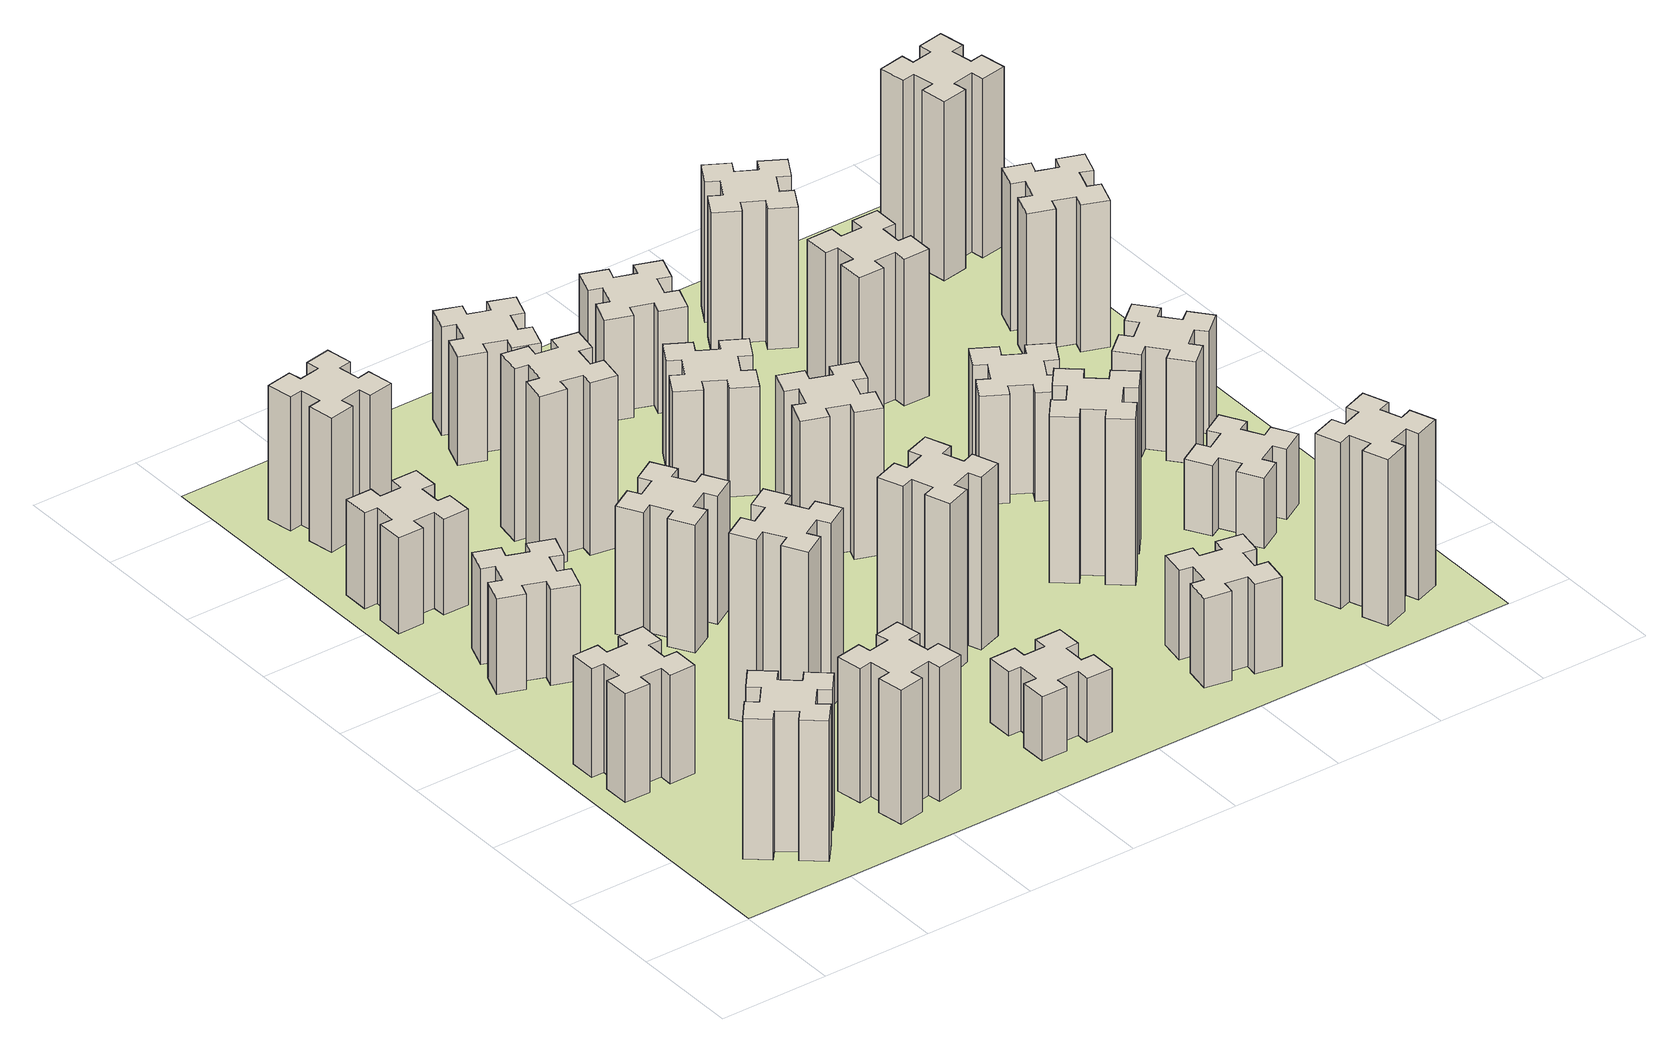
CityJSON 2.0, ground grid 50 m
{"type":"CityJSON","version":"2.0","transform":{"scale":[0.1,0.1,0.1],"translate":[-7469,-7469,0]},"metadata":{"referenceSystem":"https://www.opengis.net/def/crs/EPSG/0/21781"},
"CityObjects":{
"building1":{"type":"Building","attributes":{"class":"1000","function":"1000","usage":"1000","yearOfConstruction":2016,"roofType":"1000","measuredHeight":66,"storeysAboveGround":30,"storeysBelowGround":0},"geometry":[{"type":"Solid","lod":"1","boundaries":[[[[0,1,2,3,4,5,6,7,8,9,10,11,12,13,14,15,16,17,18,19]],[[17,16,20,21]],[[16,15,22,20]],[[15,14,23,22]],[[14,13,24,23]],[[13,12,25,24]],[[12,11,26,25]],[[11,10,27,26]],[[10,9,28,27]],[[9,8,29,28]],[[8,7,30,29]],[[7,6,31,30]],[[6,5,32,31]],[[5,4,33,32]],[[4,3,34,33]],[[3,2,35,34]],[[2,1,36,35]],[[1,0,37,36]],[[0,19,38,37]],[[19,18,39,38]],[[18,17,21,39]],[[24,25,26,27,28,29,30,31,32,33,34,35,36,37,38,39,21,20,22,23]]]]}]},
"building2":{"type":"Building","attributes":{"class":"1000","function":"1000","usage":"1000","yearOfConstruction":2016,"roofType":"1000","measuredHeight":51,"storeysAboveGround":30,"storeysBelowGround":0},"geometry":[{"type":"Solid","lod":"1","boundaries":[[[[40,41,42,43,44,45,46,47,48,49,50,51,52,53,54,55,56,57,58,59]],[[57,56,60,61]],[[56,55,62,60]],[[55,54,63,62]],[[54,53,64,63]],[[53,52,65,64]],[[52,51,66,65]],[[51,50,67,66]],[[50,49,68,67]],[[49,48,69,68]],[[48,47,70,69]],[[47,46,71,70]],[[46,45,72,71]],[[45,44,73,72]],[[44,43,74,73]],[[43,42,75,74]],[[42,41,76,75]],[[41,40,77,76]],[[40,59,78,77]],[[59,58,79,78]],[[58,57,61,79]],[[64,65,66,67,68,69,70,71,72,73,74,75,76,77,78,79,61,60,62,63]]]]}]},
"building3":{"type":"Building","attributes":{"class":"1000","function":"1000","usage":"1000","yearOfConstruction":2016,"roofType":"1000","measuredHeight":45,"storeysAboveGround":30,"storeysBelowGround":0},"geometry":[{"type":"Solid","lod":"1","boundaries":[[[[80,81,82,83,84,85,86,87,88,89,90,91,92,93,94,95,96,97,98,99]],[[97,96,100,101]],[[96,95,102,100]],[[95,94,103,102]],[[94,93,104,103]],[[93,92,105,104]],[[92,91,106,105]],[[91,90,107,106]],[[90,89,108,107]],[[89,88,109,108]],[[88,87,110,109]],[[87,86,111,110]],[[86,85,112,111]],[[85,84,113,112]],[[84,83,114,113]],[[83,82,115,114]],[[82,81,116,115]],[[81,80,117,116]],[[80,99,118,117]],[[99,98,119,118]],[[98,97,101,119]],[[104,105,106,107,108,109,110,111,112,113,114,115,116,117,118,119,101,100,102,103]]]]}]},
"building4":{"type":"Building","attributes":{"class":"1000","function":"1000","usage":"1000","yearOfConstruction":2016,"roofType":"1000","measuredHeight":45,"storeysAboveGround":30,"storeysBelowGround":0},"geometry":[{"type":"Solid","lod":"1","boundaries":[[[[120,121,122,123,124,125,126,127,128,129,130,131,132,133,134,135,136,137,138,139]],[[137,136,140,141]],[[136,135,142,140]],[[135,134,143,142]],[[134,133,144,143]],[[133,132,145,144]],[[132,131,146,145]],[[131,130,147,146]],[[130,129,148,147]],[[129,128,149,148]],[[128,127,150,149]],[[127,126,151,150]],[[126,125,152,151]],[[125,124,153,152]],[[124,123,154,153]],[[123,122,155,154]],[[122,121,156,155]],[[121,120,157,156]],[[120,139,158,157]],[[139,138,159,158]],[[138,137,141,159]],[[144,145,146,147,148,149,150,151,152,153,154,155,156,157,158,159,141,140,142,143]]]]}]},
"building5":{"type":"Building","attributes":{"class":"1000","function":"1000","usage":"1000","yearOfConstruction":2016,"roofType":"1000","measuredHeight":63,"storeysAboveGround":30,"storeysBelowGround":0},"geometry":[{"type":"Solid","lod":"1","boundaries":[[[[160,161,162,163,164,165,166,167,168,169,170,171,172,173,174,175,176,177,178,179]],[[177,176,180,181]],[[176,175,182,180]],[[175,174,183,182]],[[174,173,184,183]],[[173,172,185,184]],[[172,171,186,185]],[[171,170,187,186]],[[170,169,188,187]],[[169,168,189,188]],[[168,167,190,189]],[[167,166,191,190]],[[166,165,192,191]],[[165,164,193,192]],[[164,163,194,193]],[[163,162,195,194]],[[162,161,196,195]],[[161,160,197,196]],[[160,179,198,197]],[[179,178,199,198]],[[178,177,181,199]],[[184,185,186,187,188,189,190,191,192,193,194,195,196,197,198,199,181,180,182,183]]]]}]},
"building6":{"type":"Building","attributes":{"class":"1000","function":"1000","usage":"1000","yearOfConstruction":2016,"roofType":"1000","measuredHeight":63,"storeysAboveGround":30,"storeysBelowGround":0},"geometry":[{"type":"Solid","lod":"1","boundaries":[[[[200,201,202,203,204,205,206,207,208,209,210,211,212,213,214,215,216,217,218,219]],[[217,216,220,221]],[[216,215,222,220]],[[215,214,223,222]],[[214,213,224,223]],[[213,212,225,224]],[[212,211,226,225]],[[211,210,227,226]],[[210,209,228,227]],[[209,208,229,228]],[[208,207,230,229]],[[207,206,231,230]],[[206,205,232,231]],[[205,204,233,232]],[[204,203,234,233]],[[203,202,235,234]],[[202,201,236,235]],[[201,200,237,236]],[[200,219,238,237]],[[219,218,239,238]],[[218,217,221,239]],[[224,225,226,227,228,229,230,231,232,233,234,235,236,237,238,239,221,220,222,223]]]]}]},
"building7":{"type":"Building","attributes":{"class":"1000","function":"1000","usage":"1000","yearOfConstruction":2016,"roofType":"1000","measuredHeight":87,"storeysAboveGround":30,"storeysBelowGround":0},"geometry":[{"type":"Solid","lod":"1","boundaries":[[[[240,241,242,243,244,245,246,247,248,249,250,251,252,253,254,255,256,257,258,259]],[[257,256,260,261]],[[256,255,262,260]],[[255,254,263,262]],[[254,253,264,263]],[[253,252,265,264]],[[252,251,266,265]],[[251,250,267,266]],[[250,249,268,267]],[[249,248,269,268]],[[248,247,270,269]],[[247,246,271,270]],[[246,245,272,271]],[[245,244,273,272]],[[244,243,274,273]],[[243,242,275,274]],[[242,241,276,275]],[[241,240,277,276]],[[240,259,278,277]],[[259,258,279,278]],[[258,257,261,279]],[[264,265,266,267,268,269,270,271,272,273,274,275,276,277,278,279,261,260,262,263]]]]}]},
"building8":{"type":"Building","attributes":{"class":"1000","function":"1000","usage":"1000","yearOfConstruction":2016,"roofType":"1000","measuredHeight":60,"storeysAboveGround":30,"storeysBelowGround":0},"geometry":[{"type":"Solid","lod":"1","boundaries":[[[[280,281,282,283,284,285,286,287,288,289,290,291,292,293,294,295,296,297,298,299]],[[297,296,300,301]],[[296,295,302,300]],[[295,294,303,302]],[[294,293,304,303]],[[293,292,305,304]],[[292,291,306,305]],[[291,290,307,306]],[[290,289,308,307]],[[289,288,309,308]],[[288,287,310,309]],[[287,286,311,310]],[[286,285,312,311]],[[285,284,313,312]],[[284,283,314,313]],[[283,282,315,314]],[[282,281,316,315]],[[281,280,317,316]],[[280,299,318,317]],[[299,298,319,318]],[[298,297,301,319]],[[304,305,306,307,308,309,310,311,312,313,314,315,316,317,318,319,301,300,302,303]]]]}]},
"building9":{"type":"Building","attributes":{"class":"1000","function":"1000","usage":"1000","yearOfConstruction":2016,"roofType":"1000","measuredHeight":81,"storeysAboveGround":30,"storeysBelowGround":0},"geometry":[{"type":"Solid","lod":"1","boundaries":[[[[320,321,322,323,324,325,326,327,328,329,330,331,332,333,334,335,336,337,338,339]],[[337,336,340,341]],[[336,335,342,340]],[[335,334,343,342]],[[334,333,344,343]],[[333,332,345,344]],[[332,331,346,345]],[[331,330,347,346]],[[330,329,348,347]],[[329,328,349,348]],[[328,327,350,349]],[[327,326,351,350]],[[326,325,352,351]],[[325,324,353,352]],[[324,323,354,353]],[[323,322,355,354]],[[322,321,356,355]],[[321,320,357,356]],[[320,339,358,357]],[[339,338,359,358]],[[338,337,341,359]],[[344,345,346,347,348,349,350,351,352,353,354,355,356,357,358,359,341,340,342,343]]]]}]},
"building10":{"type":"Building","attributes":{"class":"1000","function":"1000","usage":"1000","yearOfConstruction":2016,"roofType":"1000","measuredHeight":30,"storeysAboveGround":30,"storeysBelowGround":0},"geometry":[{"type":"Solid","lod":"1","boundaries":[[[[360,361,362,363,364,365,366,367,368,369,370,371,372,373,374,375,376,377,378,379]],[[377,376,380,381]],[[376,375,382,380]],[[375,374,383,382]],[[374,373,384,383]],[[373,372,385,384]],[[372,371,386,385]],[[371,370,387,386]],[[370,369,388,387]],[[369,368,389,388]],[[368,367,390,389]],[[367,366,391,390]],[[366,365,392,391]],[[365,364,393,392]],[[364,363,394,393]],[[363,362,395,394]],[[362,361,396,395]],[[361,360,397,396]],[[360,379,398,397]],[[379,378,399,398]],[[378,377,381,399]],[[384,385,386,387,388,389,390,391,392,393,394,395,396,397,398,399,381,380,382,383]]]]}]},
"building11":{"type":"Building","attributes":{"class":"1000","function":"1000","usage":"1000","yearOfConstruction":2016,"roofType":"1000","measuredHeight":81,"storeysAboveGround":30,"storeysBelowGround":0},"geometry":[{"type":"Solid","lod":"1","boundaries":[[[[400,401,402,403,404,405,406,407,408,409,410,411,412,413,414,415,416,417,418,419]],[[417,416,420,421]],[[416,415,422,420]],[[415,414,423,422]],[[414,413,424,423]],[[413,412,425,424]],[[412,411,426,425]],[[411,410,427,426]],[[410,409,428,427]],[[409,408,429,428]],[[408,407,430,429]],[[407,406,431,430]],[[406,405,432,431]],[[405,404,433,432]],[[404,403,434,433]],[[403,402,435,434]],[[402,401,436,435]],[[401,400,437,436]],[[400,419,438,437]],[[419,418,439,438]],[[418,417,421,439]],[[424,425,426,427,428,429,430,431,432,433,434,435,436,437,438,439,421,420,422,423]]]]}]},
"building12":{"type":"Building","attributes":{"class":"1000","function":"1000","usage":"1000","yearOfConstruction":2016,"roofType":"1000","measuredHeight":51,"storeysAboveGround":30,"storeysBelowGround":0},"geometry":[{"type":"Solid","lod":"1","boundaries":[[[[440,441,442,443,444,445,446,447,448,449,450,451,452,453,454,455,456,457,458,459]],[[457,456,460,461]],[[456,455,462,460]],[[455,454,463,462]],[[454,453,464,463]],[[453,452,465,464]],[[452,451,466,465]],[[451,450,467,466]],[[450,449,468,467]],[[449,448,469,468]],[[448,447,470,469]],[[447,446,471,470]],[[446,445,472,471]],[[445,444,473,472]],[[444,443,474,473]],[[443,442,475,474]],[[442,441,476,475]],[[441,440,477,476]],[[440,459,478,477]],[[459,458,479,478]],[[458,457,461,479]],[[464,465,466,467,468,469,470,471,472,473,474,475,476,477,478,479,461,460,462,463]]]]}]},
"building13":{"type":"Building","attributes":{"class":"1000","function":"1000","usage":"1000","yearOfConstruction":2016,"roofType":"1000","measuredHeight":69,"storeysAboveGround":30,"storeysBelowGround":0},"geometry":[{"type":"Solid","lod":"1","boundaries":[[[[480,481,482,483,484,485,486,487,488,489,490,491,492,493,494,495,496,497,498,499]],[[497,496,500,501]],[[496,495,502,500]],[[495,494,503,502]],[[494,493,504,503]],[[493,492,505,504]],[[492,491,506,505]],[[491,490,507,506]],[[490,489,508,507]],[[489,488,509,508]],[[488,487,510,509]],[[487,486,511,510]],[[486,485,512,511]],[[485,484,513,512]],[[484,483,514,513]],[[483,482,515,514]],[[482,481,516,515]],[[481,480,517,516]],[[480,499,518,517]],[[499,498,519,518]],[[498,497,501,519]],[[504,505,506,507,508,509,510,511,512,513,514,515,516,517,518,519,501,500,502,503]]]]}]},
"building14":{"type":"Building","attributes":{"class":"1000","function":"1000","usage":"1000","yearOfConstruction":2016,"roofType":"1000","measuredHeight":51,"storeysAboveGround":30,"storeysBelowGround":0},"geometry":[{"type":"Solid","lod":"1","boundaries":[[[[520,521,522,523,524,525,526,527,528,529,530,531,532,533,534,535,536,537,538,539]],[[537,536,540,541]],[[536,535,542,540]],[[535,534,543,542]],[[534,533,544,543]],[[533,532,545,544]],[[532,531,546,545]],[[531,530,547,546]],[[530,529,548,547]],[[529,528,549,548]],[[528,527,550,549]],[[527,526,551,550]],[[526,525,552,551]],[[525,524,553,552]],[[524,523,554,553]],[[523,522,555,554]],[[522,521,556,555]],[[521,520,557,556]],[[520,539,558,557]],[[539,538,559,558]],[[538,537,541,559]],[[544,545,546,547,548,549,550,551,552,553,554,555,556,557,558,559,541,540,542,543]]]]}]},
"building15":{"type":"Building","attributes":{"class":"1000","function":"1000","usage":"1000","yearOfConstruction":2016,"roofType":"1000","measuredHeight":42,"storeysAboveGround":30,"storeysBelowGround":0},"geometry":[{"type":"Solid","lod":"1","boundaries":[[[[560,561,562,563,564,565,566,567,568,569,570,571,572,573,574,575,576,577,578,579]],[[577,576,580,581]],[[576,575,582,580]],[[575,574,583,582]],[[574,573,584,583]],[[573,572,585,584]],[[572,571,586,585]],[[571,570,587,586]],[[570,569,588,587]],[[569,568,589,588]],[[568,567,590,589]],[[567,566,591,590]],[[566,565,592,591]],[[565,564,593,592]],[[564,563,594,593]],[[563,562,595,594]],[[562,561,596,595]],[[561,560,597,596]],[[560,579,598,597]],[[579,578,599,598]],[[578,577,581,599]],[[584,585,586,587,588,589,590,591,592,593,594,595,596,597,598,599,581,580,582,583]]]]}]},
"building16":{"type":"Building","attributes":{"class":"1000","function":"1000","usage":"1000","yearOfConstruction":2016,"roofType":"1000","measuredHeight":48,"storeysAboveGround":30,"storeysBelowGround":0},"geometry":[{"type":"Solid","lod":"1","boundaries":[[[[600,601,602,603,604,605,606,607,608,609,610,611,612,613,614,615,616,617,618,619]],[[617,616,620,621]],[[616,615,622,620]],[[615,614,623,622]],[[614,613,624,623]],[[613,612,625,624]],[[612,611,626,625]],[[611,610,627,626]],[[610,609,628,627]],[[609,608,629,628]],[[608,607,630,629]],[[607,606,631,630]],[[606,605,632,631]],[[605,604,633,632]],[[604,603,634,633]],[[603,602,635,634]],[[602,601,636,635]],[[601,600,637,636]],[[600,619,638,637]],[[619,618,639,638]],[[618,617,621,639]],[[624,625,626,627,628,629,630,631,632,633,634,635,636,637,638,639,621,620,622,623]]]]}]},
"building17":{"type":"Building","attributes":{"class":"1000","function":"1000","usage":"1000","yearOfConstruction":2016,"roofType":"1000","measuredHeight":78,"storeysAboveGround":30,"storeysBelowGround":0},"geometry":[{"type":"Solid","lod":"1","boundaries":[[[[640,641,642,643,644,645,646,647,648,649,650,651,652,653,654,655,656,657,658,659]],[[657,656,660,661]],[[656,655,662,660]],[[655,654,663,662]],[[654,653,664,663]],[[653,652,665,664]],[[652,651,666,665]],[[651,650,667,666]],[[650,649,668,667]],[[649,648,669,668]],[[648,647,670,669]],[[647,646,671,670]],[[646,645,672,671]],[[645,644,673,672]],[[644,643,674,673]],[[643,642,675,674]],[[642,641,676,675]],[[641,640,677,676]],[[640,659,678,677]],[[659,658,679,678]],[[658,657,661,679]],[[664,665,666,667,668,669,670,671,672,673,674,675,676,677,678,679,661,660,662,663]]]]}]},
"building18":{"type":"Building","attributes":{"class":"1000","function":"1000","usage":"1000","yearOfConstruction":2016,"roofType":"1000","measuredHeight":51,"storeysAboveGround":30,"storeysBelowGround":0},"geometry":[{"type":"Solid","lod":"1","boundaries":[[[[680,681,682,683,684,685,686,687,688,689,690,691,692,693,694,695,696,697,698,699]],[[697,696,700,701]],[[696,695,702,700]],[[695,694,703,702]],[[694,693,704,703]],[[693,692,705,704]],[[692,691,706,705]],[[691,690,707,706]],[[690,689,708,707]],[[689,688,709,708]],[[688,687,710,709]],[[687,686,711,710]],[[686,685,712,711]],[[685,684,713,712]],[[684,683,714,713]],[[683,682,715,714]],[[682,681,716,715]],[[681,680,717,716]],[[680,699,718,717]],[[699,698,719,718]],[[698,697,701,719]],[[704,705,706,707,708,709,710,711,712,713,714,715,716,717,718,719,701,700,702,703]]]]}]},
"building19":{"type":"Building","attributes":{"class":"1000","function":"1000","usage":"1000","yearOfConstruction":2016,"roofType":"1000","measuredHeight":69,"storeysAboveGround":30,"storeysBelowGround":0},"geometry":[{"type":"Solid","lod":"1","boundaries":[[[[720,721,722,723,724,725,726,727,728,729,730,731,732,733,734,735,736,737,738,739]],[[737,736,740,741]],[[736,735,742,740]],[[735,734,743,742]],[[734,733,744,743]],[[733,732,745,744]],[[732,731,746,745]],[[731,730,747,746]],[[730,729,748,747]],[[729,728,749,748]],[[728,727,750,749]],[[727,726,751,750]],[[726,725,752,751]],[[725,724,753,752]],[[724,723,754,753]],[[723,722,755,754]],[[722,721,756,755]],[[721,720,757,756]],[[720,739,758,757]],[[739,738,759,758]],[[738,737,741,759]],[[744,745,746,747,748,749,750,751,752,753,754,755,756,757,758,759,741,740,742,743]]]]}]},
"building20":{"type":"Building","attributes":{"class":"1000","function":"1000","usage":"1000","yearOfConstruction":2016,"roofType":"1000","measuredHeight":78,"storeysAboveGround":30,"storeysBelowGround":0},"geometry":[{"type":"Solid","lod":"1","boundaries":[[[[760,761,762,763,764,765,766,767,768,769,770,771,772,773,774,775,776,777,778,779]],[[777,776,780,781]],[[776,775,782,780]],[[775,774,783,782]],[[774,773,784,783]],[[773,772,785,784]],[[772,771,786,785]],[[771,770,787,786]],[[770,769,788,787]],[[769,768,789,788]],[[768,767,790,789]],[[767,766,791,790]],[[766,765,792,791]],[[765,764,793,792]],[[764,763,794,793]],[[763,762,795,794]],[[762,761,796,795]],[[761,760,797,796]],[[760,779,798,797]],[[779,778,799,798]],[[778,777,781,799]],[[784,785,786,787,788,789,790,791,792,793,794,795,796,797,798,799,781,780,782,783]]]]}]},
"building21":{"type":"Building","attributes":{"class":"1000","function":"1000","usage":"1000","yearOfConstruction":2016,"roofType":"1000","measuredHeight":66,"storeysAboveGround":30,"storeysBelowGround":0},"geometry":[{"type":"Solid","lod":"1","boundaries":[[[[800,801,802,803,804,805,806,807,808,809,810,811,812,813,814,815,816,817,818,819]],[[817,816,820,821]],[[816,815,822,820]],[[815,814,823,822]],[[814,813,824,823]],[[813,812,825,824]],[[812,811,826,825]],[[811,810,827,826]],[[810,809,828,827]],[[809,808,829,828]],[[808,807,830,829]],[[807,806,831,830]],[[806,805,832,831]],[[805,804,833,832]],[[804,803,834,833]],[[803,802,835,834]],[[802,801,836,835]],[[801,800,837,836]],[[800,819,838,837]],[[819,818,839,838]],[[818,817,821,839]],[[824,825,826,827,828,829,830,831,832,833,834,835,836,837,838,839,821,820,822,823]]]]}]},
"building22":{"type":"Building","attributes":{"class":"1000","function":"1000","usage":"1000","yearOfConstruction":2016,"roofType":"1000","measuredHeight":33,"storeysAboveGround":30,"storeysBelowGround":0},"geometry":[{"type":"Solid","lod":"1","boundaries":[[[[840,841,842,843,844,845,846,847,848,849,850,851,852,853,854,855,856,857,858,859]],[[857,856,860,861]],[[856,855,862,860]],[[855,854,863,862]],[[854,853,864,863]],[[853,852,865,864]],[[852,851,866,865]],[[851,850,867,866]],[[850,849,868,867]],[[849,848,869,868]],[[848,847,870,869]],[[847,846,871,870]],[[846,845,872,871]],[[845,844,873,872]],[[844,843,874,873]],[[843,842,875,874]],[[842,841,876,875]],[[841,840,877,876]],[[840,859,878,877]],[[859,858,879,878]],[[858,857,861,879]],[[864,865,866,867,868,869,870,871,872,873,874,875,876,877,878,879,861,860,862,863]]]]}]},
"building23":{"type":"Building","attributes":{"class":"1000","function":"1000","usage":"1000","yearOfConstruction":2016,"roofType":"1000","measuredHeight":48,"storeysAboveGround":30,"storeysBelowGround":0},"geometry":[{"type":"Solid","lod":"1","boundaries":[[[[880,881,882,883,884,885,886,887,888,889,890,891,892,893,894,895,896,897,898,899]],[[897,896,900,901]],[[896,895,902,900]],[[895,894,903,902]],[[894,893,904,903]],[[893,892,905,904]],[[892,891,906,905]],[[891,890,907,906]],[[890,889,908,907]],[[889,888,909,908]],[[888,887,910,909]],[[887,886,911,910]],[[886,885,912,911]],[[885,884,913,912]],[[884,883,914,913]],[[883,882,915,914]],[[882,881,916,915]],[[881,880,917,916]],[[880,899,918,917]],[[899,898,919,918]],[[898,897,901,919]],[[904,905,906,907,908,909,910,911,912,913,914,915,916,917,918,919,901,900,902,903]]]]}]},
"building24":{"type":"Building","attributes":{"class":"1000","function":"1000","usage":"1000","yearOfConstruction":2016,"roofType":"1000","measuredHeight":69,"storeysAboveGround":30,"storeysBelowGround":0},"geometry":[{"type":"Solid","lod":"1","boundaries":[[[[920,921,922,923,924,925,926,927,928,929,930,931,932,933,934,935,936,937,938,939]],[[937,936,940,941]],[[936,935,942,940]],[[935,934,943,942]],[[934,933,944,943]],[[933,932,945,944]],[[932,931,946,945]],[[931,930,947,946]],[[930,929,948,947]],[[929,928,949,948]],[[928,927,950,949]],[[927,926,951,950]],[[926,925,952,951]],[[925,924,953,952]],[[924,923,954,953]],[[923,922,955,954]],[[922,921,956,955]],[[921,920,957,956]],[[920,939,958,957]],[[939,938,959,958]],[[938,937,941,959]],[[944,945,946,947,948,949,950,951,952,953,954,955,956,957,958,959,941,940,942,943]]]]}]},
"building25":{"type":"Building","attributes":{"class":"1000","function":"1000","usage":"1000","yearOfConstruction":2016,"roofType":"1000","measuredHeight":84,"storeysAboveGround":30,"storeysBelowGround":0},"geometry":[{"type":"Solid","lod":"1","boundaries":[[[[960,961,962,963,964,965,966,967,968,969,970,971,972,973,974,975,976,977,978,979]],[[977,976,980,981]],[[976,975,982,980]],[[975,974,983,982]],[[974,973,984,983]],[[973,972,985,984]],[[972,971,986,985]],[[971,970,987,986]],[[970,969,988,987]],[[969,968,989,988]],[[968,967,990,989]],[[967,966,991,990]],[[966,965,992,991]],[[965,964,993,992]],[[964,963,994,993]],[[963,962,995,994]],[[962,961,996,995]],[[961,960,997,996]],[[960,979,998,997]],[[979,978,999,998]],[[978,977,981,999]],[[984,985,986,987,988,989,990,991,992,993,994,995,996,997,998,999,981,980,982,983]]]]}]},
"landuse1":{"type":"LandUse","attributes":{"name":"plot1","function":"1010"},"geometry":[{"type":"MultiSurface","lod":"1","boundaries":[[[1000,1001,1002,1003]]]}]}
},
"vertices":[
[366,323,0],[443,259,0],[404,213,0],[496,136,0],[573,228,0],[527,266,0],[592,343,0],[638,304,0],[715,396,0],[623,473,0],[584,427,0],[508,492,0],[546,538,0],[454,615,0],[377,523,0],[423,484,0],[359,408,0],[313,446,0],[236,354,0],[328,277,0],[359,408,660],[313,446,660],[423,484,660],[377,523,660],[454,615,660],[546,538,660],[508,492,660],[584,427,660],[623,473,660],[715,396,660],[638,304,660],[592,343,660],[527,266,660],[573,228,660],[496,136,660],[404,213,660],[443,259,660],[366,323,660],[328,277,660],[236,354,660],
[385,1065,0],[385,1165,0],[445,1165,0],[445,1285,0],[325,1285,0],[325,1225,0],[225,1225,0],[225,1285,0],[105,1285,0],[105,1165,0],[165,1165,0],[165,1065,0],[105,1065,0],[105,945,0],[225,945,0],[225,1005,0],[325,1005,0],[325,945,0],[445,945,0],[445,1065,0],[325,1005,510],[325,945,510],[225,1005,510],[225,945,510],[105,945,510],[105,1065,510],[165,1065,510],[165,1165,510],[105,1165,510],[105,1285,510],[225,1285,510],[225,1225,510],[325,1225,510],[325,1285,510],[445,1285,510],[445,1165,510],[385,1165,510],[385,1065,510],[445,1065,510],[445,945,510],
[291,1869,0],[385,1835,0],[364,1779,0],[477,1737,0],[518,1850,0],[462,1871,0],[496,1965,0],[552,1944,0],[593,2057,0],[480,2098,0],[460,2042,0],[366,2076,0],[387,2132,0],[274,2173,0],[233,2060,0],[289,2040,0],[255,1946,0],[199,1967,0],[157,1854,0],[270,1813,0],[255,1946,450],[199,1967,450],[289,2040,450],[233,2060,450],[274,2173,450],[387,2132,450],[366,2076,450],[460,2042,450],[480,2098,450],[593,2057,450],[552,1944,450],[496,1965,450],[462,1871,450],[518,1850,450],[477,1737,450],[364,1779,450],[385,1835,450],[291,1869,450],[270,1813,450],[157,1854,450],
[165,2645,0],[165,2545,0],[105,2545,0],[105,2425,0],[225,2425,0],[225,2485,0],[325,2485,0],[325,2425,0],[445,2425,0],[445,2545,0],[385,2545,0],[385,2645,0],[445,2645,0],[445,2765,0],[325,2765,0],[325,2705,0],[225,2705,0],[225,2765,0],[105,2765,0],[105,2645,0],[225,2705,450],[225,2765,450],[325,2705,450],[325,2765,450],[445,2765,450],[445,2645,450],[385,2645,450],[385,2545,450],[445,2545,450],[445,2425,450],[325,2425,450],[325,2485,450],[225,2485,450],[225,2425,450],[105,2425,450],[105,2545,450],[165,2545,450],[165,2645,450],[105,2645,450],[105,2765,450],
[985,258,0],[1084,276,0],[1094,217,0],[1212,237,0],[1191,356,0],[1132,345,0],[1115,444,0],[1174,454,0],[1153,572,0],[1035,551,0],[1045,492,0],[947,475,0],[937,534,0],[818,513,0],[839,395,0],[898,405,0],[916,307,0],[857,297,0],[877,178,0],[996,199,0],[916,307,630],[857,297,630],[898,405,630],[839,395,630],[818,513,630],[937,534,630],[947,475,630],[1045,492,630],[1035,551,630],[1153,572,630],[1174,454,630],[1115,444,630],[1132,345,630],[1191,356,630],[1212,237,630],[1094,217,630],[1084,276,630],[985,258,630],[996,199,630],[877,178,630],
[492,3205,0],[475,3304,0],[534,3314,0],[513,3432,0],[395,3411,0],[405,3352,0],[307,3335,0],[297,3394,0],[178,3373,0],[199,3255,0],[258,3265,0],[276,3167,0],[217,3157,0],[237,3038,0],[356,3059,0],[345,3118,0],[444,3136,0],[454,3077,0],[572,3097,0],[551,3216,0],[444,3136,630],[454,3077,630],[345,3118,630],[356,3059,630],[237,3038,630],[217,3157,630],[276,3167,630],[258,3265,630],[199,3255,630],[178,3373,630],[297,3394,630],[307,3335,630],[405,3352,630],[395,3411,630],[513,3432,630],[534,3314,630],[475,3304,630],[492,3205,630],[551,3216,630],[572,3097,630],
[1027,995,0],[1114,1045,0],[1144,993,0],[1248,1053,0],[1188,1157,0],[1136,1127,0],[1086,1214,0],[1138,1244,0],[1078,1348,0],[974,1288,0],[1004,1236,0],[917,1186,0],[887,1238,0],[783,1178,0],[843,1074,0],[895,1104,0],[945,1017,0],[893,987,0],[953,883,0],[1057,943,0],[945,1017,870],[893,987,870],[895,1104,870],[843,1074,870],[783,1178,870],[887,1238,870],[917,1186,870],[1004,1236,870],[974,1288,870],[1078,1348,870],[1138,1244,870],[1086,1214,870],[1136,1127,870],[1188,1157,870],[1248,1053,870],[1144,993,870],[1114,1045,870],[1027,995,870],[1057,943,870],[953,883,870],
[895,1844,0],[945,1757,0],[893,1727,0],[953,1623,0],[1057,1683,0],[1027,1735,0],[1114,1785,0],[1144,1733,0],[1248,1793,0],[1188,1897,0],[1136,1867,0],[1086,1954,0],[1138,1984,0],[1078,2088,0],[974,2028,0],[1004,1976,0],[917,1926,0],[887,1978,0],[783,1918,0],[843,1814,0],[917,1926,600],[887,1978,600],[1004,1976,600],[974,2028,600],[1078,2088,600],[1138,1984,600],[1086,1954,600],[1136,1867,600],[1188,1897,600],[1248,1793,600],[1144,1733,600],[1114,1785,600],[1027,1735,600],[1057,1683,600],[953,1623,600],[893,1727,600],[945,1757,600],[895,1844,600],[843,1814,600],[783,1918,600],
[1084,2695,0],[985,2712,0],[996,2771,0],[877,2792,0],[857,2674,0],[916,2664,0],[898,2565,0],[839,2576,0],[818,2457,0],[937,2437,0],[947,2496,0],[1045,2478,0],[1035,2419,0],[1153,2398,0],[1174,2517,0],[1115,2527,0],[1132,2625,0],[1191,2615,0],[1212,2733,0],[1094,2754,0],[1132,2625,810],[1191,2615,810],[1115,2527,810],[1174,2517,810],[1153,2398,810],[1035,2419,810],[1045,2478,810],[947,2496,810],[937,2437,810],[818,2457,810],[839,2576,810],[898,2565,810],[916,2664,810],[857,2674,810],[877,2792,810],[996,2771,810],[985,2712,810],[1084,2695,810],[1094,2754,810],[1212,2733,810],
[1865,325,0],[1865,425,0],[1925,425,0],[1925,545,0],[1805,545,0],[1805,485,0],[1705,485,0],[1705,545,0],[1585,545,0],[1585,425,0],[1645,425,0],[1645,325,0],[1585,325,0],[1585,205,0],[1705,205,0],[1705,265,0],[1805,265,0],[1805,205,0],[1925,205,0],[1925,325,0],[1805,265,300],[1805,205,300],[1705,265,300],[1705,205,300],[1585,205,300],[1585,325,300],[1645,325,300],[1645,425,300],[1585,425,300],[1585,545,300],[1705,545,300],[1705,485,300],[1805,485,300],[1805,545,300],[1925,545,300],[1925,425,300],[1865,425,300],[1865,325,300],[1925,325,300],[1925,205,300],
[1876,1106,0],[1842,1200,0],[1898,1220,0],[1857,1333,0],[1744,1292,0],[1765,1236,0],[1671,1202,0],[1650,1258,0],[1537,1217,0],[1579,1104,0],[1635,1125,0],[1669,1031,0],[1613,1010,0],[1654,897,0],[1767,939,0],[1746,995,0],[1840,1029,0],[1860,973,0],[1973,1014,0],[1932,1127,0],[1840,1029,810],[1860,973,810],[1746,995,810],[1767,939,810],[1654,897,810],[1613,1010,810],[1669,1031,810],[1635,1125,810],[1579,1104,810],[1537,1217,810],[1650,1258,810],[1671,1202,810],[1765,1236,810],[1744,1292,810],[1857,1333,810],[1898,1220,810],[1842,1200,810],[1876,1106,810],[1932,1127,810],[1973,1014,810],
[1129,3420,0],[1095,3326,0],[1039,3347,0],[997,3234,0],[1110,3193,0],[1131,3249,0],[1225,3215,0],[1204,3159,0],[1317,3117,0],[1358,3230,0],[1302,3251,0],[1336,3345,0],[1392,3324,0],[1433,3437,0],[1320,3478,0],[1300,3422,0],[1206,3456,0],[1227,3512,0],[1114,3553,0],[1073,3440,0],[1206,3456,510],[1227,3512,510],[1300,3422,510],[1320,3478,510],[1433,3437,510],[1392,3324,510],[1336,3345,510],[1302,3251,510],[1358,3230,510],[1317,3117,510],[1204,3159,510],[1225,3215,510],[1131,3249,510],[1110,3193,510],[997,3234,510],[1039,3347,510],[1095,3326,510],[1129,3420,510],[1073,3440,510],[1114,3553,510],
[1769,2040,0],[1735,1946,0],[1679,1967,0],[1637,1854,0],[1750,1813,0],[1771,1869,0],[1865,1835,0],[1844,1779,0],[1957,1737,0],[1998,1850,0],[1942,1871,0],[1976,1965,0],[2032,1944,0],[2073,2057,0],[1960,2098,0],[1940,2042,0],[1846,2076,0],[1867,2132,0],[1754,2173,0],[1713,2060,0],[1846,2076,690],[1867,2132,690],[1940,2042,690],[1960,2098,690],[2073,2057,690],[2032,1944,690],[1976,1965,690],[1942,1871,690],[1998,1850,690],[1957,1737,690],[1844,1779,690],[1865,1835,690],[1771,1869,690],[1750,1813,690],[1637,1854,690],[1679,1967,690],[1735,1946,690],[1769,2040,690],[1713,2060,690],[1754,2173,690],
[1685,2694,0],[1635,2607,0],[1583,2637,0],[1523,2533,0],[1627,2473,0],[1657,2525,0],[1744,2475,0],[1714,2423,0],[1818,2363,0],[1878,2467,0],[1826,2497,0],[1876,2584,0],[1928,2554,0],[1988,2658,0],[1884,2718,0],[1854,2666,0],[1767,2716,0],[1797,2768,0],[1693,2828,0],[1633,2724,0],[1767,2716,510],[1797,2768,510],[1854,2666,510],[1884,2718,510],[1988,2658,510],[1928,2554,510],[1876,2584,510],[1826,2497,510],[1878,2467,510],[1818,2363,510],[1714,2423,510],[1744,2475,510],[1657,2525,510],[1627,2473,510],[1523,2533,510],[1583,2637,510],[1635,2607,510],[1685,2694,510],[1633,2724,510],[1693,2828,510],
[2527,276,0],[2625,258,0],[2615,199,0],[2733,178,0],[2754,297,0],[2695,307,0],[2712,405,0],[2771,395,0],[2792,513,0],[2674,534,0],[2664,475,0],[2565,492,0],[2576,551,0],[2457,572,0],[2437,454,0],[2496,444,0],[2478,345,0],[2419,356,0],[2398,237,0],[2517,217,0],[2478,345,420],[2419,356,420],[2496,444,420],[2437,454,420],[2457,572,420],[2576,551,420],[2565,492,420],[2664,475,420],[2674,534,420],[2792,513,420],[2771,395,420],[2712,405,420],[2695,307,420],[2754,297,420],[2733,178,420],[2615,199,420],[2625,258,420],[2527,276,420],[2517,217,420],[2398,237,420],
[1769,3320,0],[1735,3226,0],[1679,3247,0],[1637,3134,0],[1750,3093,0],[1771,3149,0],[1865,3115,0],[1844,3059,0],[1957,3017,0],[1998,3130,0],[1942,3151,0],[1976,3245,0],[2032,3224,0],[2073,3337,0],[1960,3378,0],[1940,3322,0],[1846,3356,0],[1867,3412,0],[1754,3453,0],[1713,3340,0],[1846,3356,480],[1867,3412,480],[1940,3322,480],[1960,3378,480],[2073,3337,480],[2032,3224,480],[1976,3245,480],[1942,3151,480],[1998,3130,480],[1957,3017,480],[1844,3059,480],[1865,3115,480],[1771,3149,480],[1750,3093,480],[1637,3134,480],[1679,3247,480],[1735,3226,480],[1769,3320,480],[1713,3340,480],[1754,3453,480],
[2543,1324,0],[2479,1248,0],[2433,1286,0],[2356,1194,0],[2448,1117,0],[2486,1163,0],[2563,1099,0],[2524,1053,0],[2616,976,0],[2693,1068,0],[2647,1106,0],[2712,1183,0],[2758,1144,0],[2835,1236,0],[2743,1313,0],[2704,1267,0],[2628,1332,0],[2666,1378,0],[2574,1455,0],[2497,1363,0],[2628,1332,780],[2666,1378,780],[2704,1267,780],[2743,1313,780],[2835,1236,780],[2758,1144,780],[2712,1183,780],[2647,1106,780],[2693,1068,780],[2616,976,780],[2524,1053,780],[2563,1099,780],[2486,1163,780],[2448,1117,780],[2356,1194,780],[2433,1286,780],[2479,1248,780],[2543,1324,780],[2497,1363,780],[2574,1455,780],
[2766,1757,0],[2816,1844,0],[2868,1814,0],[2928,1918,0],[2824,1978,0],[2794,1926,0],[2707,1976,0],[2737,2028,0],[2633,2088,0],[2573,1984,0],[2625,1954,0],[2575,1867,0],[2523,1897,0],[2463,1793,0],[2567,1733,0],[2597,1785,0],[2684,1735,0],[2654,1683,0],[2758,1623,0],[2818,1727,0],[2684,1735,510],[2654,1683,510],[2597,1785,510],[2567,1733,510],[2463,1793,510],[2523,1897,510],[2575,1867,510],[2625,1954,510],[2573,1984,510],[2633,2088,510],[2737,2028,510],[2707,1976,510],[2794,1926,510],[2824,1978,510],[2928,1918,510],[2868,1814,510],[2816,1844,510],[2766,1757,510],[2818,1727,510],[2758,1623,510],
[2645,2805,0],[2545,2805,0],[2545,2865,0],[2425,2865,0],[2425,2745,0],[2485,2745,0],[2485,2645,0],[2425,2645,0],[2425,2525,0],[2545,2525,0],[2545,2585,0],[2645,2585,0],[2645,2525,0],[2765,2525,0],[2765,2645,0],[2705,2645,0],[2705,2745,0],[2765,2745,0],[2765,2865,0],[2645,2865,0],[2705,2745,690],[2765,2745,690],[2705,2645,690],[2765,2645,690],[2765,2525,690],[2645,2525,690],[2645,2585,690],[2545,2585,690],[2545,2525,690],[2425,2525,690],[2425,2645,690],[2485,2645,690],[2485,2745,690],[2425,2745,690],[2425,2865,690],[2545,2865,690],[2545,2805,690],[2645,2805,690],[2645,2865,690],[2765,2865,690],
[3215,385,0],[3249,291,0],[3193,270,0],[3234,157,0],[3347,199,0],[3326,255,0],[3420,289,0],[3440,233,0],[3553,274,0],[3512,387,0],[3456,366,0],[3422,460,0],[3478,480,0],[3437,593,0],[3324,552,0],[3345,496,0],[3251,462,0],[3230,518,0],[3117,477,0],[3159,364,0],[3251,462,780],[3230,518,780],[3345,496,780],[3324,552,780],[3437,593,780],[3478,480,780],[3422,460,780],[3456,366,780],[3512,387,780],[3553,274,780],[3440,233,780],[3420,289,780],[3326,255,780],[3347,199,780],[3234,157,780],[3193,270,780],[3249,291,780],[3215,385,780],[3159,364,780],[3117,477,780],
[2594,3406,0],[2507,3456,0],[2537,3508,0],[2433,3568,0],[2373,3464,0],[2425,3434,0],[2375,3347,0],[2323,3377,0],[2263,3273,0],[2367,3213,0],[2397,3265,0],[2484,3215,0],[2454,3163,0],[2558,3103,0],[2618,3207,0],[2566,3237,0],[2616,3324,0],[2668,3294,0],[2728,3398,0],[2624,3458,0],[2616,3324,660],[2668,3294,660],[2566,3237,660],[2618,3207,660],[2558,3103,660],[2454,3163,660],[2484,3215,660],[2397,3265,660],[2367,3213,660],[2263,3273,660],[2323,3377,660],[2375,3347,660],[2425,3434,660],[2373,3464,660],[2433,3568,660],[2537,3508,660],[2507,3456,660],[2594,3406,660],[2624,3458,660],[2728,3398,660],
[3115,1104,0],[3165,1017,0],[3113,987,0],[3173,883,0],[3277,943,0],[3247,995,0],[3334,1045,0],[3364,993,0],[3468,1053,0],[3408,1157,0],[3356,1127,0],[3306,1214,0],[3358,1244,0],[3298,1348,0],[3194,1288,0],[3224,1236,0],[3137,1186,0],[3107,1238,0],[3003,1178,0],[3063,1074,0],[3137,1186,330],[3107,1238,330],[3224,1236,330],[3194,1288,330],[3298,1348,330],[3358,1244,330],[3306,1214,330],[3356,1127,330],[3408,1157,330],[3468,1053,330],[3364,993,330],[3334,1045,330],[3247,995,330],[3277,943,330],[3173,883,330],[3113,987,330],[3165,1017,330],[3115,1104,330],[3063,1074,330],[3003,1178,330],
[3368,1639,0],[3444,1703,0],[3483,1657,0],[3575,1734,0],[3498,1826,0],[3452,1788,0],[3387,1864,0],[3433,1903,0],[3356,1995,0],[3264,1918,0],[3303,1872,0],[3226,1807,0],[3188,1853,0],[3096,1776,0],[3173,1684,0],[3219,1723,0],[3283,1646,0],[3237,1608,0],[3314,1516,0],[3406,1593,0],[3283,1646,480],[3237,1608,480],[3219,1723,480],[3173,1684,480],[3096,1776,480],[3188,1853,480],[3226,1807,480],[3303,1872,480],[3264,1918,480],[3356,1995,480],[3433,1903,480],[3387,1864,480],[3452,1788,480],[3498,1826,480],[3575,1734,480],[3483,1657,480],[3444,1703,480],[3368,1639,480],[3406,1593,480],[3314,1516,480],
[3520,2682,0],[3426,2716,0],[3447,2772,0],[3334,2813,0],[3293,2700,0],[3349,2680,0],[3315,2586,0],[3259,2607,0],[3217,2494,0],[3330,2453,0],[3351,2509,0],[3445,2475,0],[3424,2419,0],[3537,2377,0],[3578,2490,0],[3522,2511,0],[3556,2605,0],[3612,2584,0],[3653,2697,0],[3540,2738,0],[3556,2605,690],[3612,2584,690],[3522,2511,690],[3578,2490,690],[3537,2377,690],[3424,2419,690],[3445,2475,690],[3351,2509,690],[3330,2453,690],[3217,2494,690],[3259,2607,690],[3315,2586,690],[3349,2680,690],[3293,2700,690],[3334,2813,690],[3447,2772,690],[3426,2716,690],[3520,2682,690],[3540,2738,690],[3653,2697,690],
[3552,3305,0],[3535,3404,0],[3594,3414,0],[3573,3532,0],[3455,3511,0],[3465,3452,0],[3367,3435,0],[3357,3494,0],[3238,3473,0],[3259,3355,0],[3318,3365,0],[3336,3267,0],[3277,3257,0],[3297,3138,0],[3416,3159,0],[3405,3218,0],[3504,3236,0],[3514,3177,0],[3632,3197,0],[3611,3316,0],[3504,3236,840],[3514,3177,840],[3405,3218,840],[3416,3159,840],[3297,3138,840],[3277,3257,840],[3336,3267,840],[3318,3365,840],[3259,3355,840],[3238,3473,840],[3357,3494,840],[3367,3435,840],[3465,3452,840],[3455,3511,840],[3573,3532,840],[3594,3414,840],[3535,3404,840],[3552,3305,840],[3611,3316,840],[3632,3197,840],
[5,3705,0],[3705,3705,0],[3705,5,0],[5,5,0]
]}
